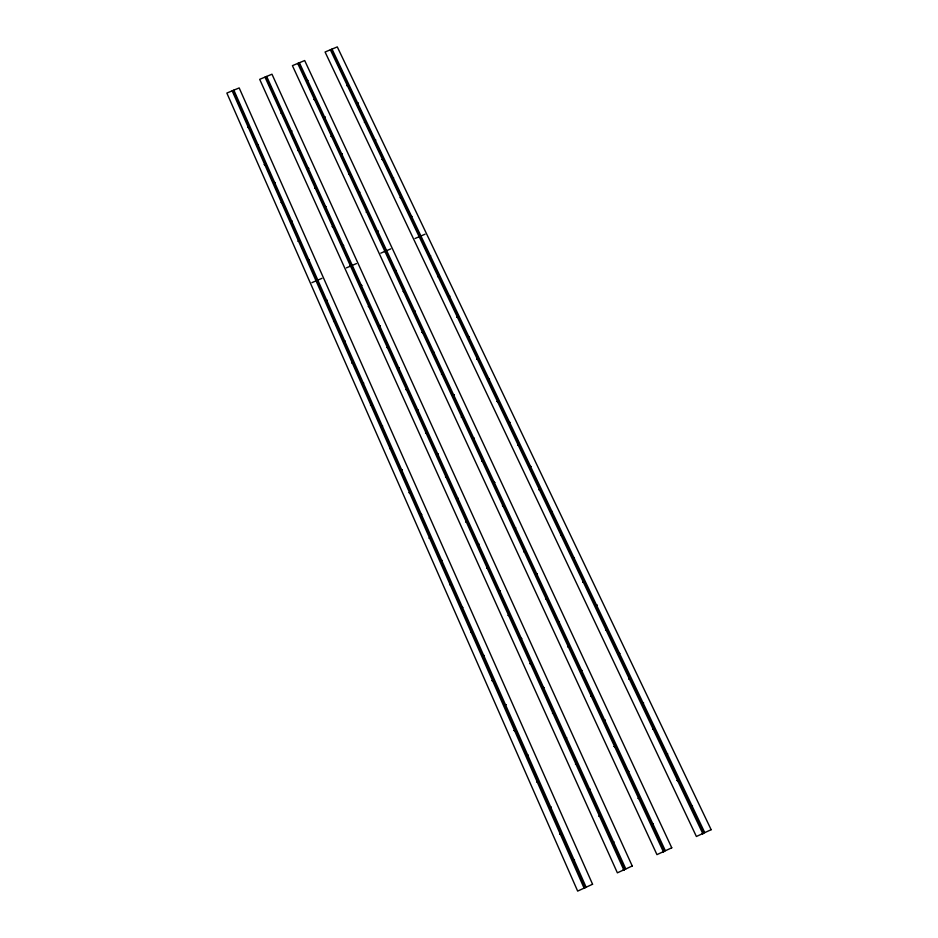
<?xml version="1.0" encoding="UTF-8"?>
<svg xmlns="http://www.w3.org/2000/svg" width="938" height="938" viewBox="0 0 938 938"><rect width="100%" height="100%" fill="white"/><g stroke="black" fill="none" stroke-linecap="round" stroke-linejoin="round"><path stroke-width="1.41" d="M341.491 154.242L342.194 154.055M342.229 154.207L341.549 154.395M307.969 168.441L308.672 168.23M308.696 168.43L308.016 168.582M264.305 164.478L264.973 164.244M265.02 164.49L264.364 164.654M374.919 140.09L375.622 139.914M375.646 140.137L374.977 140.266M298.483 150.385L297.838 150.549M297.768 150.338L298.436 150.127M331.137 136.233L331.794 136.045M331.841 136.338L331.231 136.491M291.05 131.015L291.695 130.816M291.765 131.062L291.132 131.261M257.751 145.027L258.384 144.804M258.466 145.085L257.856 145.296M364.401 122.175L365.07 122.01M365.117 122.268L364.495 122.444M324.243 117.016L324.888 116.84M324.958 117.109L324.337 117.285M281.037 113.31L281.646 113.099M247.902 127.228L248.511 127.017M248.582 127.369L248.042 127.545M357.355 103.063L357.988 102.899M358.046 103.203L357.46 103.368M314.089 99.405L314.699 99.24M314.769 99.545L314.207 99.733M347.037 85.546L347.646 85.393M347.717 85.71L347.13 85.874M307.359 80.586L307.945 80.422M311.897 282.643L321.969 278.34M346.38 267.881L356.428 263.59M380.769 253.166L390.783 248.887M415.053 238.498L425.043 234.219M332.005 49.104L704.766 832.627M331.184 49.456L703.77 833.085M330.352 49.796L702.773 833.554M299.386 62.752L665.359 850.754M298.554 63.092L664.362 851.223M297.721 63.444L663.354 851.681M266.662 76.435L625.81 868.951M265.829 76.775L624.814 869.409M264.997 77.127L623.805 869.878M233.855 90.154L586.121 887.207M233.011 90.505L585.113 887.665M232.178 90.845L584.104 888.134M369.15 306.374L368.399 306.503L369.15 306.374M370.533 405.157L371.307 405.181L370.545 405.087M691.599 805.836L692.479 805.976L691.599 805.801M361.74 285.363L360.978 285.422L361.74 285.387M362.924 383.091L363.709 383.079L362.936 383.056M366.348 212.199L367.098 212.164L366.348 212.176M359.125 192.173L359.864 192.161L359.125 192.126M677.154 780.533L678.033 780.639L677.154 780.533M349.288 173.788L348.561 173.776L349.276 173.882M350.155 266.111L350.918 266.075L350.155 266.087M351.832 362.807L352.606 362.83L351.856 362.725M666.824 753.742L667.692 753.847L666.824 753.706M342.933 245.557L343.671 245.568L342.945 245.475M344.434 341.221L345.196 341.209L344.434 341.186M662.908 851.634L663.799 851.786L662.908 851.61M334.327 321.359L333.565 321.382L334.315 321.429M652.707 729.061L653.575 729.166L652.707 729.037M652.414 823.799L653.305 823.916L652.426 823.775M332.322 226.691L333.06 226.656L332.322 226.668M643.515 702.972L642.647 702.925L643.515 702.972M325.263 206.559L326.002 206.571L325.275 206.489M326.33 300.266L327.092 300.23L326.33 300.242M638.192 798.344L639.071 798.449L638.203 798.273M315.59 188.069L314.863 188.104L315.59 188.069M315.684 280.872L316.434 280.884L315.696 280.79M628.859 678.854L629.715 678.96L628.859 678.819M628.085 771.399L628.952 771.505L628.097 771.329M308.625 260.201L309.376 260.213L308.637 260.119M623.36 869.831L624.251 869.948L623.36 869.796M614.179 746.566L615.047 746.671L614.191 746.542M613.1 841.832L613.98 841.949L613.1 841.796M619.068 653.34L619.912 653.434L619.068 653.305M298.19 241.23L298.929 241.218L298.19 241.183M605.209 720.314L604.353 720.337L605.209 720.29M291.308 220.993L292.046 220.981L291.308 220.946M599.089 816.212L599.968 816.33L599.101 816.154M605.573 629.855L606.417 629.949L605.573 629.855M281.799 202.397L281.06 202.456L281.799 202.374M590.764 696.055L591.608 696.16L590.764 696.031M589.216 789.116L590.084 789.221L589.216 789.046M596.04 604.94L596.885 605.01L596.04 604.94M583.659 888.087L584.55 888.216L583.671 888.063M274.353 182.617L275.08 182.582L274.353 182.593M575.522 764.13L576.389 764.236L575.522 764.13M573.646 859.923L574.525 860.04L573.646 859.888M582.85 582.017L583.682 582.111L582.85 581.982M581.185 670.4L582.029 670.494L581.185 670.365M565.919 737.69L566.775 737.796L565.919 737.655M568.745 646.81L567.9 646.763L568.745 646.81M573.564 557.688L574.396 557.77L573.564 557.653M559.857 834.152L560.736 834.269L559.869 834.081M552.541 713.326L553.385 713.431L552.541 713.267M550.207 806.891L551.075 806.997L550.219 806.821M560.654 535.305L561.475 535.387L560.666 535.27M558.579 621.706L559.411 621.812L558.591 621.648M551.614 511.527L552.423 511.62L551.614 511.503M536.735 781.753L537.603 781.87L536.747 781.694M545.588 598.655L546.42 598.714L545.588 598.655M543.184 687.507L544.028 687.613L543.184 687.484M530.099 663.741L530.943 663.834L530.099 663.705M527.355 755.149L528.211 755.266L527.355 755.09M538.975 489.671L539.796 489.73L538.975 489.671M536.513 574.185L537.333 574.244L536.513 574.185M530.169 466.444L530.978 466.503L530.169 466.444M514.176 730.643L515.032 730.749L514.188 730.608M523.791 551.661L524.612 551.755L523.803 551.603M520.989 638.544L521.833 638.637L521 638.508M505.899 704.719L505.043 704.684L505.899 704.719M517.799 445.093L518.597 445.175L517.811 445.034M514.95 527.754L515.771 527.848L514.962 527.707M510.014 422.417L509.217 422.393L510.002 422.44M508.197 615.34L509.029 615.434L508.197 615.316M492.169 680.765L493.013 680.871L492.169 680.742M502.51 505.77L503.319 505.852L502.522 505.723M499.333 590.729L500.153 590.788L499.333 590.729M497.105 401.523L497.89 401.546L497.105 401.523M493.904 482.413L494.701 482.472L493.904 482.413M486.81 568.076L487.631 568.17L486.822 568.029M483.281 655.428L484.114 655.521L483.281 655.392M470.688 632.083L471.521 632.153L470.688 632.083M481.722 460.933L482.519 461.015L481.722 460.886M478.181 544.04L478.99 544.122L478.192 543.981M488.733 379.327L489.519 379.374L488.733 379.304M473.327 438.105L474.124 438.152L473.327 438.081M477.653 358.949L476.867 358.984L477.653 358.949M465.928 521.927L466.737 521.985L465.928 521.891M462.035 607.332L462.856 607.402L462.035 607.308M461.402 417.117L462.188 417.199L461.402 417.07M457.51 498.43L458.319 498.488L457.521 498.406M468.707 337.223L469.481 337.293L468.707 337.176M454.004 394.816L453.218 394.875L454.004 394.792M449.712 584.55L450.533 584.609L449.712 584.526M445.515 476.832L446.312 476.938L445.538 476.75M441.282 560.373L442.091 560.467L441.294 560.314M457.087 317.29L457.85 317.361L457.099 317.243M441.528 374.285L442.314 374.332L441.54 374.262M437.319 453.863L438.116 453.922L437.331 453.84M449.114 296.045L449.877 296.115L449.126 295.998M429.217 538.131L430.026 538.154L429.217 538.131M425.582 432.758L426.368 432.817L425.582 432.735M421.01 514.505L421.807 514.61L421.033 514.423M437.729 276.558L438.492 276.593L437.741 276.511M433.555 352.454L434.329 352.5L433.555 352.43M422.112 332.404L422.874 332.474L422.123 332.357M417.586 410.316L418.371 410.34L417.586 410.316M429.967 255.781L430.718 255.816L429.967 255.722M409.203 492.778L410 492.825L409.214 492.743M406.084 389.692L406.869 389.739L406.095 389.657M401.206 469.68L402.003 469.704L401.206 469.68M418.805 236.716L419.556 236.728L418.805 236.681M414.326 311.053L415.1 311.088L414.338 311.006M398.298 367.731L399.072 367.778L398.298 367.708M403.879 291.46L403.117 291.448L403.868 291.542M411.219 216.373L411.97 216.432L411.243 216.303M702.328 833.472L703.207 833.683L702.339 833.436M389.645 448.458L390.431 448.505L389.657 448.423M387.031 347.576L387.793 347.646L387.042 347.494M381.848 425.875L382.634 425.934L381.86 425.852M400.28 197.719L401.03 197.73L400.28 197.695M395.519 270.554L396.282 270.59L395.531 270.507M380.195 326.119L379.433 326.143L380.195 326.143M392.881 177.81L393.62 177.845L392.893 177.763M384.533 251.372L385.284 251.396L384.533 251.349M382.153 159.554L382.892 159.566L382.153 159.53M377.123 230.924L377.873 230.936L377.123 230.924M592.57 884.241L577.656 891.1L226.855 93.073L239.178 87.926L592.57 884.241M632.235 865.997L617.38 872.832L259.685 79.343L271.973 74.208L632.235 865.997M671.76 847.811L656.952 854.624L292.422 65.66L304.674 60.536L671.76 847.811M711.145 829.696L696.395 836.485L325.076 52.012L337.293 46.9L711.145 829.696"/></g></svg>
